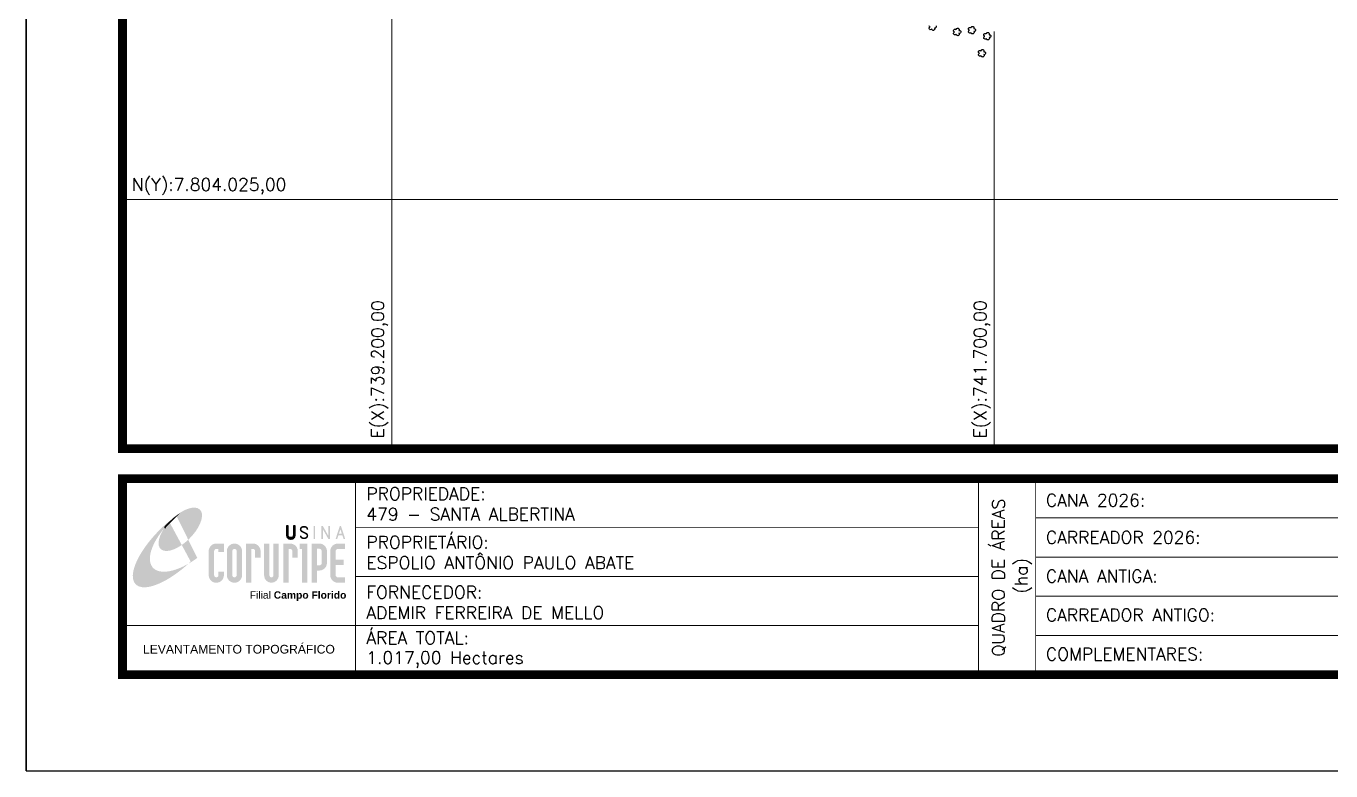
# Model space of a CAD drawing. Extents: x 737683 to 746083, y 7801653 to 7813533.
# Drawn here: x 737683 to 743097, y 7801653 to 7804746 of the extents above; entities that cross this region are included whole.
import ezdxf
from ezdxf.enums import TextEntityAlignment as Align

# ---------------------------------------------------------------- set-up
doc = ezdxf.new("R2010")
doc.units = 0
doc.header["$MEASUREMENT"] = 0
doc.linetypes.add('CONTINUO', pattern=[0])
doc.linetypes.add('LIN0', pattern=[0])
doc.layers.add('_SIMBOLO ARVORE', color=118, linetype='Continuous')
doc.layers.add('MARGEM', color=7, linetype='CONTINUO')
doc.layers.add('MALHA', color=253, linetype='Continuous', lineweight=9)
doc.styles.add('ARIAL', font='arial.ttf')
doc.styles.add('SIMPLEX', font='simplex', dxfattribs={"height": 0.2})
doc.styles.get("Standard").update_dxf_attribs({"font": 'arial.ttf'})

# ---------------------------------------------------------------- blocks, each defined once
blk = doc.blocks.new('A$C78F83FB3')
at = {"layer": 'MARGEM'}
h = blk.add_hatch(color=20, dxfattribs=at)
edge = h.paths.add_edge_path()
edge.add_ellipse((19.49, 23.77), major_axis=(-6.68, -6.67), ratio=0.469426, start_angle=292.7328, end_angle=601.2579)
edge.add_ellipse((22.83, 22.05), major_axis=(12.64, 11.29), ratio=0.457614, start_angle=79.9069, end_angle=107.9139)
edge = h.paths.add_edge_path()
edge.add_ellipse((18.28, 18.7), major_axis=(13.95, 13.59), ratio=0.386848, start_angle=63.9612, end_angle=264.5993)
edge.add_ellipse((22.83, 22.05), major_axis=(12.64, 11.29), ratio=0.457614, start_angle=107.9139, end_angle=245.1182, ccw=False)
edge.add_ellipse((19.49, 23.77), major_axis=(-6.68, -6.67), ratio=0.469426, start_angle=241.2579, end_angle=292.7328, ccw=False)
for color, points in [(20, [(15.46, 26.12), (14.17, 24.81), (14.06, 24.24), (14.39, 23.97), (14.67, 24.54), (19.47, 29.32), (18.48, 28.66), (17.31, 27.78)]), (7, [(58.42, 24.9), (57.9, 24.9), (57.9, 21.73, -0.414214), (57.15, 20.98), (56.84, 20.98, -0.414214), (56.09, 21.73), (56.09, 24.9), (55.57, 24.9), (55.57, 21.73, 0.414214), (56.84, 20.46), (57.15, 20.46, 0.414214), (58.42, 21.73)]), (7, [(61.7, 24.9), (61.23, 24.9, 0.396318), (60.04, 23.78), (60.04, 23.72, 0.151912), (60.39, 22.97), (60.46, 22.92), (62.18, 22), (62.85, 21.83, 0.12407), (62.51, 22.42), (60.75, 23.36, -0.13192), (60.56, 23.77, -0.385578), (61.23, 24.37), (61.7, 24.37, -0.414214), (62.37, 23.7), (62.89, 23.7, 0.414214)]), (7, [(62.37, 23.7), (62.89, 23.7, 0.414214), (61.7, 24.9), (61.23, 24.9, 0.396318), (60.04, 23.78), (60.04, 23.72, 0.151912), (60.39, 22.97), (60.46, 22.92), (62.18, 22), (62.18, 22, -0.131921), (62.37, 21.59, -0.385578), (61.7, 20.98), (61.23, 20.98, -0.414214), (60.56, 21.65), (60.04, 21.65, 0.414214), (61.23, 20.46), (61.7, 20.46, 0.402546), (62.89, 21.61, 0.165292), (62.51, 22.42), (60.75, 23.36, -0.13192), (60.56, 23.77, -0.385578), (61.23, 24.37), (61.7, 24.37, -0.414214)]), (7, [(30.97, 12.46), (29.13, 12.46), (29.13, 8.21, 1), (34.29, 8.21), (34.29, 9.41), (32.45, 9.41), (32.45, 8.21, -1), (30.97, 8.21)])]:
    blk.add_hatch(color=color, dxfattribs=at).paths.add_polyline_path(points)
h = blk.add_hatch(color=7, dxfattribs=at)
h.paths.add_polyline_path([(65.24, 24.9), (64.72, 24.9), (64.72, 20.46), (65.24, 20.46)])
h.paths.add_polyline_path([(67.38, 20.46), (67.9, 20.46), (67.9, 23.74), (69.74, 20.46), (70.23, 20.46), (70.23, 24.9), (69.71, 24.9), (69.71, 21.58), (67.85, 24.9), (67.38, 24.9)])
h.paths.add_polyline_path([(72.17, 20.46), (72.72, 20.46), (73.14, 21.73), (74.49, 21.73), (74.9, 20.46), (75.45, 20.46), (74, 24.9), (73.62, 24.9)])
h.paths.add_polyline_path([(73.81, 23.8), (74.32, 22.25), (73.31, 22.25)], flags=16)
h = blk.add_hatch(color=7, dxfattribs=at)
h.paths.add_polyline_path([(31.71, 18.93, 0.414214), (29.13, 16.35), (29.13, 12.46), (30.97, 12.46), (30.97, 16.35, -0.414214), (31.71, 17.09), (32.45, 17.09), (32.45, 16.02), (34.29, 16.02), (34.29, 18.93)])
h.paths.add_polyline_path([(44.15, 17.09, -0.414214), (44.89, 16.35), (44.89, 14.1), (46.72, 14.1), (46.72, 16.17, 0.433937), (44.15, 18.93), (41.77, 18.93), (41.77, 12.46), (43.61, 12.46), (43.61, 17.09)])
h.paths.add_polyline_path([(43.61, 12.46), (41.77, 12.46), (41.77, 5.62), (43.61, 5.62)])
h.paths.add_polyline_path([(47.92, 12.46), (49.75, 12.46), (49.75, 18.93), (47.92, 18.93)])
h.paths.add_polyline_path([(52.91, 18.93), (51.08, 18.93), (51.08, 12.46), (52.91, 12.46)])
h.paths.add_polyline_path([(51.08, 8.12, -1), (49.75, 8.12), (49.75, 12.46), (47.92, 12.46), (47.92, 8.12, 1), (52.91, 8.12), (52.91, 12.46), (51.08, 12.46)])
h.paths.add_polyline_path([(54.41, 12.46), (56.25, 12.46), (56.25, 17.09), (56.79, 17.09, -0.414214), (57.53, 16.35), (57.53, 14.1), (59.36, 14.1), (59.36, 16.17, 0.433937), (56.79, 18.93), (54.41, 18.93)])
h.paths.add_polyline_path([(56.25, 12.46), (54.41, 12.46), (54.41, 5.62), (56.25, 5.62)])
h.paths.add_polyline_path([(60.73, 12.46), (62.58, 12.46), (62.58, 18.93), (60.02, 18.93), (60.02, 17.08), (60.73, 17.08)])
h.paths.add_polyline_path([(62.58, 12.46), (60.73, 12.46), (60.73, 5.62), (62.58, 5.62)])
h.paths.add_polyline_path([(64.06, 12.46), (65.82, 12.46), (65.82, 17.17), (66.66, 17.17, -0.450417), (67.48, 16.25), (67.48, 12.46), (69.24, 12.46, 0.002307), (69.24, 12.48, 0.005282), (69.23, 12.54, -0.000938), (69.23, 12.53), (69.23, 16.17, 0.433937), (66.66, 18.93), (64.06, 18.93)])
h.paths.add_polyline_path([(64.06, 5.62), (65.82, 5.62), (65.82, 9.77), (66.66, 9.77, 0.426056), (69.24, 12.46), (67.48, 12.46), (67.48, 12.45, -0.450417), (66.66, 11.53), (65.82, 11.53), (65.82, 12.46), (64.06, 12.46)])
h.paths.add_polyline_path([(70.37, 12.46), (74.87, 12.46), (74.87, 13.44), (72.21, 13.44), (72.21, 16.35, -0.414214), (72.95, 17.09), (75.38, 17.09), (75.38, 18.93), (72.95, 18.93, 0.414214), (70.37, 16.35)])
h.paths.add_polyline_path([(72.21, 11.62), (74.87, 11.62), (74.87, 12.46), (70.37, 12.46), (70.37, 8.21, 0.414214), (72.95, 5.62), (75.38, 5.62), (75.38, 7.47), (72.95, 7.47, -0.414214), (72.21, 8.21)])
h = blk.add_hatch(color=7, dxfattribs=at)
h.paths.add_polyline_path([(35.29, 16.35), (35.29, 8.21, 1), (40.46, 8.21, 0.016978), (40.45, 8.38), (40.45, 16.17, 0.433937), (37.88, 18.93), (37.87, 18.93, 0.41391)])
h.paths.add_polyline_path([(38.62, 16.35), (38.62, 8.21, -1), (37.13, 8.21), (37.13, 16.35, -1)], flags=16)
at = {"layer": 'MARGEM', "linetype": 'Continuous'}
blk.add_lwpolyline([(58.42, 24.9), (57.9, 24.9), (57.9, 21.73, -0.414214), (57.15, 20.98), (56.84, 20.98, -0.414214), (56.09, 21.73), (56.09, 24.9), (55.57, 24.9), (55.57, 21.73, 0.414214), (56.84, 20.46), (57.15, 20.46, 0.414214), (58.42, 21.73), (58.42, 24.9)], format="xyb", close=True, dxfattribs=at)
at = {"layer": 'MARGEM', "color": 252, "insert": (43.05, 2.72), "char_height": 2.5, "attachment_point": 1, "style": 'ARIAL'}
blk.add_mtext_dynamic_manual_height_columns('Filial {\\fArial|b1|i0|c0|p34;Campo Florido}', width=33.0271, gutter_width=2.46, heights=[2.95], dxfattribs=at)

msp = doc.modelspace()

# ---------------------------------------------------------------- linework, layer by layer
at = {"layer": '_SIMBOLO ARVORE', "linetype": 'CONTINUO'}
for points in [[(741441.3, 7804733.4, 0), (741438.6, 7804731.1, 0), (741435.1, 7804730.7, 0), (741432.7, 7804731.7, 0), (741431, 7804733.4, 0), (741430.3, 7804735.3, 0), (741430.1, 7804738.2, 0), (741431, 7804740, 0), (741432, 7804741.4, 0), (741434, 7804742.7, 0), (741432.7, 7804743.1, 0), (741431.5, 7804744.1, 0), (741430, 7804746.4, 0)], [(741459.4, 7804746.3, 0), (741459.7, 7804741.4, 0), (741458.5, 7804739.3, 0), (741457, 7804737.8, 0), (741454.5, 7804737.2, 0), (741452.3, 7804737.4, 0), (741453.5, 7804732.9, 0), (741452.9, 7804730.9, 0), (741451.6, 7804729.1, 0), (741450.2, 7804728, 0), (741448.2, 7804727.5, 0), (741446.2, 7804727.6, 0), (741444.6, 7804728, 0), (741442.9, 7804729.7, 0), (741441.7, 7804731.3, 0), (741441.4, 7804733.6, 0)], [(741604.6, 7804718.9, 0), (741601.9, 7804716.7, 0), (741598.4, 7804716.3, 0), (741596, 7804717.2, 0), (741594.3, 7804718.9, 0), (741593.5, 7804720.9, 0), (741593.3, 7804723.8, 0), (741594.3, 7804725.6, 0), (741595.3, 7804726.9, 0), (741597.2, 7804728.3, 0), (741596, 7804728.7, 0), (741594.7, 7804729.7, 0), (741593.3, 7804732, 0), (741593, 7804734.7, 0), (741594.1, 7804737.6, 0), (741595.2, 7804738.6, 0), (741597.2, 7804739.8, 0), (741599.3, 7804740.1, 0), (741601, 7804739.9, 0), (741602.3, 7804739.2, 0), (741603.8, 7804737.9, 0), (741604.2, 7804740.4, 0), (741604.6, 7804741.4, 0), (741605.7, 7804742.8, 0), (741607.3, 7804743.4, 0), (741608.9, 7804744.1, 0), (741610.7, 7804744.3, 0), (741612.4, 7804744.1, 0), (741613.8, 7804743.3, 0), (741614.8, 7804742.2, 0), (741615.7, 7804740.5, 0), (741616.1, 7804738.5, 0), (741615.2, 7804735, 0), (741617.7, 7804735, 0), (741619.7, 7804734.5, 0), (741621.6, 7804733, 0), (741622.7, 7804731.8, 0), (741623, 7804727, 0), (741621.8, 7804724.8, 0), (741620.2, 7804723.4, 0), (741617.8, 7804722.7, 0), (741615.6, 7804722.9, 0), (741616.8, 7804718.4, 0), (741616.2, 7804716.5, 0), (741614.9, 7804714.7, 0), (741613.5, 7804713.5, 0), (741611.5, 7804713, 0), (741609.4, 7804713.2, 0), (741607.9, 7804713.6, 0), (741606.2, 7804715.3, 0), (741605, 7804716.8, 0), (741604.6, 7804719.2, 0)], [(741542.9, 7804711.7, 0), (741540.2, 7804709.4, 0), (741536.8, 7804709, 0), (741534.3, 7804710, 0), (741532.6, 7804711.7, 0), (741531.9, 7804713.7, 0), (741531.7, 7804716.5, 0), (741532.6, 7804718.4, 0), (741533.6, 7804719.7, 0), (741535.6, 7804721, 0), (741534.3, 7804721.4, 0), (741533.1, 7804722.5, 0), (741531.6, 7804724.8, 0), (741531.4, 7804727.5, 0), (741532.4, 7804730.3, 0), (741533.5, 7804731.4, 0), (741535.5, 7804732.6, 0), (741537.7, 7804732.9, 0), (741539.4, 7804732.6, 0), (741540.7, 7804732, 0), (741542.2, 7804730.7, 0), (741542.6, 7804733.2, 0), (741543, 7804734.2, 0), (741544.1, 7804735.6, 0), (741545.7, 7804736.2, 0), (741547.3, 7804736.9, 0), (741549.1, 7804737.1, 0), (741550.8, 7804736.8, 0), (741552.1, 7804736.1, 0), (741553.2, 7804735, 0), (741554.1, 7804733.2, 0), (741554.4, 7804731.3, 0), (741553.6, 7804727.8, 0), (741556, 7804727.8, 0), (741558.1, 7804727.3, 0), (741560, 7804725.8, 0), (741561.1, 7804724.6, 0), (741561.3, 7804719.8, 0), (741560.2, 7804717.6, 0), (741558.6, 7804716.2, 0), (741556.1, 7804715.5, 0), (741553.9, 7804715.7, 0), (741555.1, 7804711.2, 0), (741554.6, 7804709.3, 0), (741553.3, 7804707.5, 0), (741551.8, 7804706.3, 0), (741549.8, 7804705.8, 0), (741547.8, 7804705.9, 0), (741546.3, 7804706.4, 0), (741544.5, 7804708.1, 0), (741543.4, 7804709.6, 0), (741543, 7804711.9, 0)], [(741668.1, 7804693.9, 0), (741665.4, 7804691.6, 0), (741662, 7804691.2, 0), (741659.6, 7804692.2, 0), (741657.8, 7804693.9, 0), (741657.1, 7804695.8, 0), (741656.9, 7804698.7, 0), (741657.9, 7804700.5, 0), (741658.8, 7804701.9, 0), (741660.8, 7804703.2, 0), (741659.6, 7804703.6, 0), (741658.3, 7804704.7, 0), (741656.9, 7804707, 0), (741656.6, 7804709.7, 0), (741657.7, 7804712.5, 0), (741658.8, 7804713.6, 0), (741660.8, 7804714.8, 0), (741662.9, 7804715.1, 0), (741664.6, 7804714.8, 0), (741665.9, 7804714.2, 0), (741667.4, 7804712.9, 0), (741667.8, 7804715.4, 0), (741668.2, 7804716.4, 0), (741669.3, 7804717.8, 0), (741670.9, 7804718.4, 0), (741672.5, 7804719.1, 0), (741674.3, 7804719.3, 0), (741676, 7804719, 0), (741677.4, 7804718.3, 0), (741678.4, 7804717.2, 0), (741679.3, 7804715.4, 0), (741679.6, 7804713.5, 0), (741678.8, 7804710, 0), (741681.3, 7804710, 0), (741683.3, 7804709.5, 0), (741685.2, 7804708, 0), (741686.3, 7804706.8, 0), (741686.6, 7804702, 0), (741685.4, 7804699.8, 0), (741683.8, 7804698.4, 0), (741681.3, 7804697.7, 0), (741679.2, 7804697.9, 0), (741680.3, 7804693.4, 0), (741679.8, 7804691.5, 0), (741678.5, 7804689.6, 0), (741677.1, 7804688.5, 0), (741675, 7804688, 0), (741673, 7804688.1, 0), (741671.5, 7804688.6, 0), (741669.8, 7804690.3, 0), (741668.6, 7804691.8, 0), (741668.2, 7804694.1, 0)], [(741646, 7804623.1, 0), (741643.3, 7804620.9, 0), (741639.9, 7804620.5, 0), (741637.4, 7804621.4, 0), (741635.7, 7804623.1, 0), (741635, 7804625.1, 0), (741634.8, 7804628, 0), (741635.7, 7804629.8, 0), (741636.7, 7804631.1, 0), (741638.7, 7804632.5, 0), (741637.4, 7804632.9, 0), (741636.2, 7804633.9, 0), (741634.7, 7804636.2, 0), (741634.4, 7804638.9, 0), (741635.5, 7804641.8, 0), (741636.6, 7804642.8, 0), (741638.6, 7804644, 0), (741640.7, 7804644.3, 0), (741642.4, 7804644.1, 0), (741643.8, 7804643.5, 0), (741645.2, 7804642.1, 0), (741645.7, 7804644.6, 0), (741646, 7804645.6, 0), (741647.1, 7804647, 0), (741648.8, 7804647.6, 0), (741650.4, 7804648.3, 0), (741652.2, 7804648.5, 0), (741653.8, 7804648.3, 0), (741655.2, 7804647.5, 0), (741656.2, 7804646.4, 0), (741657.1, 7804644.7, 0), (741657.5, 7804642.7, 0), (741656.7, 7804639.2, 0), (741659.1, 7804639.2, 0), (741661.2, 7804638.7, 0), (741663.1, 7804637.2, 0), (741664.1, 7804636, 0), (741664.4, 7804631.2, 0), (741663.2, 7804629, 0), (741661.7, 7804627.6, 0), (741659.2, 7804626.9, 0), (741657, 7804627.1, 0), (741658.2, 7804622.6, 0), (741657.7, 7804620.7, 0), (741656.4, 7804618.9, 0), (741654.9, 7804617.7, 0), (741652.9, 7804617.2, 0), (741650.9, 7804617.4, 0), (741649.3, 7804617.8, 0), (741647.6, 7804619.5, 0), (741646.4, 7804621, 0), (741646.1, 7804623.4, 0)]]:
    msp.add_polyline3d(points, dxfattribs=at)
at = {"layer": 'MALHA'}
for points in [[(739200, 7805750.9), (739200, 7802990.6)], [(741700, 7804723.4), (741700, 7802990.6)], [(745682.6, 7804025), (738082.6, 7804025)]]:
    msp.add_lwpolyline(points, dxfattribs=at)
at = {"layer": 'MARGEM', "color": 174, "linetype": 'LIN0'}
msp.add_line((737682.6, 7801653.1), (737682.6, 7813533.1), dxfattribs=at)
at = {"layer": 'MARGEM', "color": 174, "linetype": 'LIN0', "flags": 128}
msp.add_lwpolyline([(746082.6, 7801653.1), (746082.6, 7813533.1), (737682.6, 7813533.1), (737682.6, 7801653.1)], close=True, dxfattribs=at)
at = {"layer": 'MARGEM', "color": 174, "linetype": 'LIN0', "const_width": 36.3, "flags": 128}
for points in [[(745682.6, 7802990.6), (745682.6, 7813133.1), (738082.6, 7813133.1), (738082.6, 7802990.6)], [(738082.6, 7802866.3), (745682.6, 7802866.3), (745682.6, 7802053.1), (738082.6, 7802053.1)]]:
    msp.add_lwpolyline(points, close=True, dxfattribs=at)
at = {"layer": 'MARGEM', "color": 174, "linetype": 'LIN0', "flags": 128}
for points, const_width in [([(739049, 7802866.3), (739049, 7802053.1)], 4.04), ([(739049, 7802866.3), (739049, 7802060.4)], 4), ([(741635.1, 7802866.3), (741635.1, 7802063)], 4.04), ([(741872.2, 7802866.3), (741872.2, 7802063)], 4.04), ([(741872.2, 7802703.6), (743458.8, 7802703.6)], 4.04), ([(739049, 7802663), (741635.1, 7802663)], 4.04), ([(741872.2, 7802541), (743458.8, 7802541)], 4.04), ([(739049, 7802459.7), (741635.1, 7802459.7)], 4.04), ([(741872.2, 7802378.3), (743458.8, 7802378.3)], 4.04), ([(738082.6, 7802256.4), (741635.1, 7802256.4)], 4.04), ([(741872.2, 7802215.7), (743458.8, 7802215.7)], 4.04)]:
    msp.add_lwpolyline(points, dxfattribs=dict(at, const_width=const_width))

# ---------------------------------------------------------------- block references
at = {"layer": 'MARGEM', "linetype": 'ByBlock', "xscale": 12.23202171877523, "yscale": 12.23202171877523, "zscale": 12.23202171877523}
msp.add_blockref('A$C78F83FB3', (738084.1, 7802365.5), dxfattribs=at)

# ---------------------------------------------------------------- texts
at = {"layer": 'MALHA', "style": 'SIMPLEX'}
msp.add_text('N(Y):7.804.025,00', height=52, dxfattribs=at).set_placement((738121.2, 7804046.2), align=Align.BOTTOM_LEFT)
for s, p in [('E(X):739.200,00', (739183.3, 7803034)), ('E(X):741.700,00', (741683.3, 7803034))]:
    msp.add_text(s, height=52, rotation=90, dxfattribs=at).set_placement(p, align=Align.BOTTOM_LEFT)
at = {"layer": 'MARGEM', "color": 7, "linetype": 'Continuous', "lineweight": 9, "style": 'SIMPLEX'}
for s, p in [('PROPRIEDADE:', (739094.6, 7802829.8)), ('PROPRIETÁRIO:', (739094.6, 7802628.3)), ('FORNECEDOR:', (739094.6, 7802420.9)), ('ÁREA TOTAL:', (739094.6, 7802231.5))]:
    msp.add_text(s, height=52, dxfattribs=at).set_placement(p, align=Align.TOP_LEFT)
at = {"layer": 'MARGEM', "color": 7, "linetype": 'Continuous', "style": 'SIMPLEX'}
for s, p in [('CANA 2026:', (741914.6, 7802802.8)), ('479 - SANTA ALBERTINA', (739094.6, 7802744.9)), ('CARREADOR 2026:', (741914.6, 7802648.8)), ('ESPOLIO ANTÔNIO PAULO ABATE', (739094.6, 7802543.5)), ('CANA ANTIGA:', (741914.6, 7802487.7)), ('ADEMIR FERREIRA DE MELLO', (739094.6, 7802336.1)), ('CARREADOR ANTIGO:', (741914.6, 7802326.5)), ('1.017,00 Hectares', (739094.6, 7802149.5)), ('COMPLEMENTARES:', (741914.6, 7802163.9))]:
    msp.add_text(s, height=52, dxfattribs=at).set_placement(p, align=Align.TOP_LEFT)
for s, p in [('QUADRO DE ÁREAS', (741717.4, 7802455.8)), ('(ha)', (741812.3, 7802463.8))]:
    msp.add_text(s, height=52, rotation=90, dxfattribs=at).set_placement(p, align=Align.MIDDLE_CENTER)
at = {"layer": 'MARGEM', "color": 7, "linetype": 'ByBlock'}
msp.add_text('LEVANTAMENTO TOPOGRÁFICO', height=36, dxfattribs=at).set_placement((738565.8, 7802158.4), align=Align.MIDDLE_CENTER)

doc.saveas('drawing.dxf')
